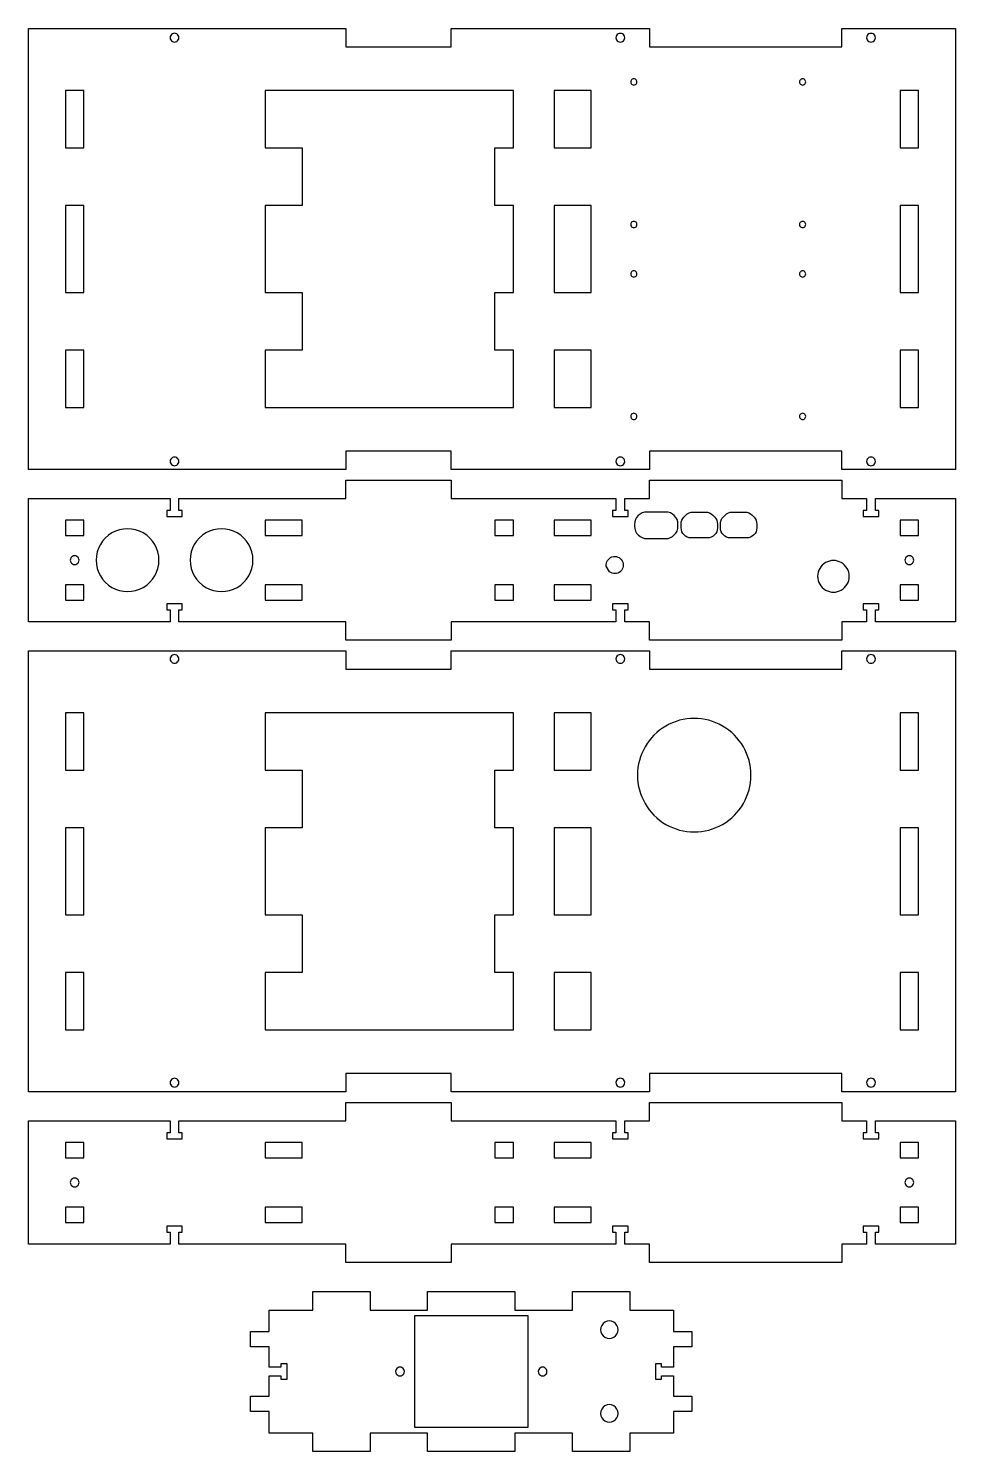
# Model space of a CAD drawing. Extents: x -27 to 292, y -392 to 644.
# Drawn here: x -27 to 291.6, y 155 to 644.2 of the extents above; entities that cross this region are included whole.
import ezdxf

# ---------------------------------------------------------------- set-up
doc = ezdxf.new("R2010")
doc.units = 0
doc.layers.add('Layer_1', color=7, linetype='CONTINUOUS')

msp = doc.modelspace()

# ---------------------------------------------------------------- linework, layer by layer
at = {"layer": 'Layer_1', "color": 7}
for points in [[(82.041697, 492.578505), (-27.007898, 492.578505), (-27.007898, 644.228021), (82.041697, 644.228021), (82.041697, 637.878056), (118.291561, 637.878056), (118.291561, 644.228021), (186.391304, 644.228021), (186.391304, 637.878056), (252.541044, 637.878056), (252.541044, 644.228021), (291.590909, 644.228021), (291.590909, 492.578505), (252.541044, 492.578505), (252.541044, 498.928489), (186.391304, 498.928489), (186.391304, 492.578505), (118.291561, 492.578505), (118.291561, 498.928489), (82.041697, 498.928489)], [(-7.957974, 622.878052), (-14.307959, 622.878052), (-14.307959, 603.140716), (-7.957974, 603.140716)], [(67.041741, 583.403115), (54.341799, 583.403115), (54.341799, 553.403424), (67.041741, 553.403424), (67.041741, 533.665824), (54.341799, 533.665824), (54.341799, 513.928487), (139.641477, 513.928487), (139.641477, 533.665824), (133.291493, 533.665824), (133.291493, 553.403424), (139.641477, 553.403424), (139.641477, 583.403115), (133.291493, 583.403115), (133.291493, 603.140716), (139.641477, 603.140716), (139.641477, 622.878052), (54.341799, 622.878052), (54.341799, 603.140716), (67.041741, 603.140716)], [(153.691427, 603.140716), (166.391395, 603.140716), (166.391395, 622.878052), (153.691427, 622.878052)], [(272.540981, 603.140716), (278.890939, 603.140716), (278.890939, 622.878052), (272.540981, 622.878052)], [(-7.957974, 583.403115), (-14.307959, 583.403115), (-14.307959, 553.403424), (-7.957974, 553.403424)], [(153.691427, 553.403424), (166.391395, 553.403424), (166.391395, 583.403115), (153.691427, 583.403115)], [(272.540981, 553.403424), (278.890939, 553.403424), (278.890939, 583.403115), (272.540981, 583.403115)], [(-14.307959, 533.665824), (-14.307959, 513.928487), (-7.957974, 513.928487), (-7.957974, 533.665824)], [(166.391395, 513.928487), (166.391395, 533.665824), (153.691427, 533.665824), (153.691427, 513.928487)], [(278.890939, 513.928487), (278.890939, 533.665824), (272.540981, 533.665824), (272.540981, 513.928487)], [(177.891321, 478.528637), (177.891321, 482.578603), (186.391304, 482.578603), (186.391304, 488.928587), (252.541044, 488.928587), (252.541044, 482.578603), (261.041, 482.578603), (261.041, 478.528637), (259.891019, 478.528637), (259.891019, 476.428644), (265.191006, 476.428644), (265.191006, 478.528637), (264.040998, 478.528637), (264.040998, 482.578603), (291.590909, 482.578603), (291.590909, 440.278714), (264.040998, 440.278714), (264.040998, 444.32868), (265.191006, 444.32868), (265.191006, 446.428676), (259.891019, 446.428676), (259.891019, 444.32868), (261.041, 444.32868), (261.041, 440.278714), (252.541044, 440.278714), (252.541044, 433.92873), (186.391304, 433.92873), (186.391304, 440.278714), (177.891321, 440.278714), (177.891321, 444.32868), (179.041328, 444.32868), (179.041328, 446.428676), (173.741342, 446.428676), (173.741342, 444.32868), (174.891323, 444.32868), (174.891323, 440.278714), (118.291561, 440.278714), (118.291561, 433.92873), (82.041697, 433.92873), (82.041697, 440.278714), (24.691898, 440.278714), (24.691898, 444.32868), (25.841906, 444.32868), (25.841906, 446.428676), (20.541919, 446.428676), (20.541919, 444.32868), (21.691927, 444.32868), (21.691927, 440.278714), (-27.007898, 440.278714), (-27.007898, 482.578603), (21.691927, 482.578603), (21.691927, 478.528637), (20.541919, 478.528637), (20.541919, 476.428644), (25.841906, 476.428644), (25.841906, 478.528637), (24.691898, 478.528637), (24.691898, 482.578603), (82.041697, 482.578603), (82.041697, 488.928587), (118.291561, 488.928587), (118.291561, 482.578603), (174.891323, 482.578603), (174.891323, 478.528637), (173.741342, 478.528637), (173.741342, 476.428644), (179.041328, 476.428644), (179.041328, 478.528637)], [(-7.957974, 469.928641), (-7.957974, 475.178757), (-14.307959, 475.178757), (-14.307959, 469.928641)], [(67.041741, 469.928641), (67.041741, 475.178757), (54.341799, 475.178757), (54.341799, 469.928641)], [(139.641477, 469.928641), (139.641477, 475.178757), (133.291493, 475.178757), (133.291493, 469.928641)], [(166.391395, 469.928641), (166.391395, 475.178757), (153.691427, 475.178757), (153.691427, 469.928641)], [(278.890939, 469.928641), (278.890939, 475.178757), (272.540981, 475.178757), (272.540981, 469.928641)], [(-14.307959, 452.928676), (-14.307959, 447.678828), (-7.957974, 447.678828), (-7.957974, 452.928676)], [(54.341799, 452.928676), (54.341799, 447.678828), (67.041741, 447.678828), (67.041741, 452.928676)], [(133.291493, 452.928676), (133.291493, 447.678828), (139.641477, 447.678828), (139.641477, 452.928676)], [(153.691427, 452.928676), (153.691427, 447.678828), (166.391395, 447.678828), (166.391395, 452.928676)], [(272.540981, 452.928676), (272.540981, 447.678828), (278.890939, 447.678828), (278.890939, 452.928676)], [(-27.007898, 278.629288), (-27.007898, 430.278812), (82.041697, 430.278812), (82.041697, 423.928828), (118.291561, 423.928828), (118.291561, 430.278812), (186.391304, 430.278812), (186.391304, 423.928828), (252.541044, 423.928828), (252.541044, 430.278812), (291.590909, 430.278812), (291.590909, 278.629288), (252.541044, 278.629288), (252.541044, 284.979272), (186.391304, 284.979272), (186.391304, 278.629288), (118.291561, 278.629288), (118.291561, 284.979272), (82.041697, 284.979272), (82.041697, 278.629288)], [(-7.957974, 389.191507), (-7.957974, 408.928843), (-14.307959, 408.928843), (-14.307959, 389.191507)], [(54.341799, 389.191507), (67.041741, 389.191507), (67.041741, 369.454168), (54.341799, 369.454168), (54.341799, 339.4542), (67.041741, 339.4542), (67.041741, 319.716861), (54.341799, 319.716861), (54.341799, 299.979257), (139.641477, 299.979257), (139.641477, 319.716861), (133.291493, 319.716861), (133.291493, 339.4542), (139.641477, 339.4542), (139.641477, 369.454168), (133.291493, 369.454168), (133.291493, 389.191507), (139.641477, 389.191507), (139.641477, 408.928843), (54.341799, 408.928843)], [(166.391395, 389.191507), (166.391395, 408.928843), (153.691427, 408.928843), (153.691427, 389.191507)], [(278.890939, 389.191507), (278.890939, 408.928843), (272.540981, 408.928843), (272.540981, 389.191507)], [(-14.307959, 369.454168), (-14.307959, 339.4542), (-7.957974, 339.4542), (-7.957974, 369.454168)], [(153.691427, 369.454168), (153.691427, 339.4542), (166.391395, 339.4542), (166.391395, 369.454168)], [(272.540981, 369.454168), (272.540981, 339.4542), (278.890939, 339.4542), (278.890939, 369.454168)], [(-14.307959, 319.716861), (-14.307959, 299.979257), (-7.957974, 299.979257), (-7.957974, 319.716861)], [(153.691427, 319.716861), (153.691427, 299.979257), (166.391395, 299.979257), (166.391395, 319.716861)], [(272.540981, 319.716861), (272.540981, 299.979257), (278.890939, 299.979257), (278.890939, 319.716861)], [(177.891321, 226.329498), (177.891321, 230.379465), (179.041328, 230.379465), (179.041328, 232.479457), (173.741342, 232.479457), (173.741342, 230.379465), (174.891323, 230.379465), (174.891323, 226.329498), (118.291561, 226.329498), (118.291561, 219.979514), (82.041697, 219.979514), (82.041697, 226.329498), (24.691898, 226.329498), (24.691898, 230.379465), (25.841906, 230.379465), (25.841906, 232.479457), (20.541919, 232.479457), (20.541919, 230.379465), (21.691927, 230.379465), (21.691927, 226.329498), (-27.007898, 226.329498), (-27.007898, 268.629386), (21.691927, 268.629386), (21.691927, 264.57942), (20.541919, 264.57942), (20.541919, 262.479427), (25.841906, 262.479427), (25.841906, 264.57942), (24.691898, 264.57942), (24.691898, 268.629386), (82.041697, 268.629386), (82.041697, 274.979371), (118.291561, 274.979371), (118.291561, 268.629386), (174.803825, 268.629386), (174.803825, 264.57942), (173.741342, 264.57942), (173.741342, 262.479427), (179.041328, 262.479427), (179.041328, 264.57942), (177.891321, 264.57942), (177.891321, 268.629386), (186.391304, 268.629386), (186.391304, 274.979371), (252.541044, 274.979371), (252.541044, 268.629386), (261.041, 268.629386), (261.041, 264.57942), (259.891019, 264.57942), (259.891019, 262.479427), (265.191006, 262.479427), (265.191006, 264.57942), (264.040998, 264.57942), (264.040998, 268.629386), (291.590909, 268.629386), (291.590909, 226.329498), (264.040998, 226.329498), (264.040998, 230.379465), (265.191006, 230.379465), (265.191006, 232.479457), (259.891019, 232.479457), (259.891019, 230.379465), (261.041, 230.379465), (261.041, 226.329498), (252.541044, 226.329498), (252.541044, 219.979514), (186.391304, 219.979514), (186.391304, 226.329498)], [(-7.957974, 255.979425), (-7.957974, 261.229539), (-14.307959, 261.229539), (-14.307959, 255.979425)], [(67.041741, 255.979425), (67.041741, 261.229539), (54.341799, 261.229539), (54.341799, 255.979425)], [(139.641477, 255.979425), (139.641477, 261.229539), (133.291493, 261.229539), (133.291493, 255.979425)], [(166.391395, 255.979425), (166.391395, 261.229539), (153.691427, 261.229539), (153.691427, 255.979425)], [(278.890939, 255.979425), (278.890939, 261.229539), (272.540981, 261.229539), (272.540981, 255.979425)], [(-14.307959, 238.979459), (-14.307959, 233.729611), (-7.957974, 233.729611), (-7.957974, 238.979459)], [(54.341799, 238.979459), (54.341799, 233.729611), (67.041741, 233.729611), (67.041741, 238.979459)], [(133.291493, 238.979459), (133.291493, 233.729611), (139.641477, 233.729611), (139.641477, 238.979459)], [(153.691427, 238.979459), (153.691427, 233.729611), (166.391395, 233.729611), (166.391395, 238.979459)], [(272.540981, 238.979459), (272.540981, 233.729611), (278.890939, 233.729611), (278.890939, 238.979459)], [(190.591263, 180.979764), (194.641256, 180.979764), (194.641256, 173.9797), (200.99124, 173.9797), (200.99124, 168.729852), (194.641256, 168.729852), (194.641256, 161.329738), (179.641323, 161.329738), (179.641323, 154.979754), (159.903908, 154.979754), (159.903908, 161.329738), (140.166489, 161.329738), (140.166489, 154.979754), (110.166571, 154.979754), (110.166571, 161.329738), (90.429156, 161.329738), (90.429156, 154.979754), (70.691738, 154.979754), (70.691738, 161.329738), (55.691805, 161.329738), (55.691805, 168.729852), (49.341821, 168.729852), (49.341821, 173.9797), (55.691805, 173.9797), (55.691805, 180.979764), (59.741772, 180.979764), (59.741772, 179.829887), (61.841791, 179.829887), (61.841791, 185.129743), (59.741772, 185.129743), (59.741772, 183.979604), (55.691805, 183.979604), (55.691805, 190.979666), (49.341821, 190.979666), (49.341821, 196.229781), (55.691805, 196.229781), (55.691805, 203.629627), (70.691738, 203.629627), (70.691738, 209.979612), (90.429156, 209.979612), (90.429156, 203.629627), (110.166571, 203.629627), (110.166571, 209.979612), (140.166489, 209.979612), (140.166489, 203.629627), (159.903908, 203.629627), (159.903908, 209.979612), (179.641323, 209.979612), (179.641323, 203.629627), (194.641256, 203.629627), (194.641256, 196.229781), (200.99124, 196.229781), (200.99124, 190.979666), (194.641256, 190.979666), (194.641256, 183.979604), (190.591263, 183.979604), (190.591263, 185.129743), (188.491296, 185.129743), (188.491296, 179.829887), (190.591263, 179.829887)], [(105.665279, 201.588372), (105.665279, 163.371258), (144.667782, 163.371258), (144.667782, 201.588372)]]:
    msp.add_lwpolyline(points, close=True, dxfattribs=at)
for points in [[(191.911264, 477.988623), (185.571308, 477.988623)], [(198.237568, 476.232588), (198.882066, 476.912302)], [(201.385733, 477.988623), (205.696737, 477.988623)], [(208.200431, 476.912302), (208.844899, 476.232588)], [(211.737503, 476.232588), (212.381998, 476.912302)], [(214.885665, 477.988623), (219.196696, 477.988623)], [(221.700363, 476.912302), (222.344834, 476.232588)], [(181.27131, 473.688625), (181.27131, 473.12877)], [(196.211262, 473.12877), (196.211262, 473.688625)], [(197.291263, 472.53875), (197.291263, 473.858752)], [(209.791233, 473.858752), (209.791233, 472.53875)], [(210.791196, 472.53875), (210.791196, 473.858752)], [(223.291165, 473.858752), (223.291165, 472.53875)], [(185.571308, 468.828772), (191.911264, 468.828772)], [(206.341232, 469.088593), (200.741235, 469.088593)], [(219.841167, 469.088593), (214.241197, 469.088593)], [(172.691953, 457.407002), (171.546867, 459.390314)]]:
    msp.add_lwpolyline(points, dxfattribs=at)
for points in [[(22.441596, 642.352922), (21.977332, 642.084634), (21.691531, 641.58907), (21.691927, 641.053052)], [(21.691927, 641.053052), (21.691927, 640.51698), (21.977332, 640.021178), (22.441596, 639.753156)], [(23.942229, 642.352922), (23.477966, 642.621209), (22.905859, 642.621209), (22.441596, 642.352922)], [(24.691898, 641.053052), (24.691898, 641.58907), (24.406492, 642.084634), (23.942229, 642.352922)], [(23.942229, 639.753156), (24.406492, 640.021178), (24.692295, 640.51698), (24.691898, 641.053052)], [(175.641336, 642.352128), (175.177231, 642.084105), (174.891323, 641.588806), (174.891323, 641.053052)], [(174.891323, 641.053052), (174.891323, 640.51698), (175.177231, 640.021972), (175.641336, 639.753949)], [(177.141334, 642.352128), (176.677229, 642.619886), (176.105415, 642.619886), (175.641336, 642.352128)], [(177.891321, 641.053052), (177.891321, 641.588806), (177.605412, 642.084105), (177.141334, 642.352128)], [(177.141334, 639.753949), (177.605412, 640.021972), (177.891321, 640.51698), (177.891321, 641.053052)], [(261.791013, 642.352128), (261.326908, 642.084105), (261.041, 641.588806), (261.041, 641.053052)], [(261.041, 641.053052), (261.041, 640.51698), (261.326908, 640.021972), (261.791013, 639.753949)], [(263.290985, 642.352128), (262.826909, 642.619886), (262.255092, 642.619886), (261.791013, 642.352128)], [(264.040998, 641.053052), (264.040998, 641.588806), (263.75509, 642.084105), (263.290985, 642.352128)], [(263.290985, 639.753949), (263.75509, 640.021972), (264.040998, 640.51698), (264.040998, 641.053052)], [(22.441596, 639.753156), (22.905859, 639.484868), (23.477966, 639.484868), (23.942229, 639.753156)], [(175.641336, 639.753949), (176.105415, 639.485927), (176.677229, 639.485927), (177.141334, 639.753949)], [(261.791013, 639.753949), (262.255092, 639.485927), (262.826909, 639.485927), (263.290985, 639.753949)], [(180.503811, 626.775095), (180.171203, 626.583008), (179.96631, 626.228202), (179.96631, 625.844027)], [(181.578809, 626.775095), (181.246202, 626.966917), (180.836418, 626.966917), (180.503811, 626.775095)], [(182.116309, 625.844027), (182.116309, 626.228202), (181.911416, 626.583008), (181.578809, 626.775095)], [(238.503585, 626.775095), (238.170977, 626.583008), (237.966084, 626.228202), (237.966084, 625.844027)], [(239.578583, 626.775095), (239.245978, 626.966917), (238.836192, 626.966917), (238.503585, 626.775095)], [(240.116083, 625.844027), (240.116083, 626.228202), (239.91119, 626.583008), (239.578583, 626.775095)], [(179.96631, 625.844027), (179.96631, 625.459853), (180.171203, 625.105047), (180.503811, 624.91296)], [(180.503811, 624.91296), (180.836418, 624.721137), (181.246202, 624.721137), (181.578809, 624.91296)], [(181.578809, 624.91296), (181.911416, 625.105047), (182.116309, 625.459853), (182.116309, 625.844027)], [(237.966084, 625.844027), (237.966084, 625.459853), (238.170977, 625.105047), (238.503585, 624.91296)], [(238.503585, 624.91296), (238.836192, 624.721137), (239.245978, 624.721137), (239.578583, 624.91296)], [(239.578583, 624.91296), (239.91119, 625.105047), (240.116083, 625.459853), (240.116083, 625.844027)], [(180.503811, 577.775196), (180.171203, 577.583083), (179.96631, 577.228303), (179.96631, 576.844129)], [(181.578809, 577.775196), (181.246202, 577.967257), (180.836418, 577.967257), (180.503811, 577.775196)], [(182.116309, 576.844129), (182.116309, 577.228303), (181.911416, 577.583083), (181.578809, 577.775196)], [(238.503585, 577.775196), (238.170977, 577.583083), (237.966084, 577.228303), (237.966084, 576.844129)], [(239.578583, 577.775196), (239.245978, 577.967257), (238.836192, 577.967257), (238.503585, 577.775196)], [(240.116083, 576.844129), (240.116083, 577.228303), (239.91119, 577.583083), (239.578583, 577.775196)], [(179.96631, 576.844129), (179.96631, 576.460219), (180.171203, 576.105413), (180.503811, 575.913326)], [(180.503811, 575.913326), (180.836418, 575.721238), (181.246202, 575.721238), (181.578809, 575.913326)], [(181.578809, 575.913326), (181.911416, 576.105413), (182.116309, 576.460219), (182.116309, 576.844129)], [(237.966084, 576.844129), (237.966084, 576.460219), (238.170977, 576.105413), (238.503585, 575.913326)], [(238.503585, 575.913326), (238.836192, 575.721238), (239.245978, 575.721238), (239.578583, 575.913326)], [(239.578583, 575.913326), (239.91119, 576.105413), (240.116083, 576.460219), (240.116083, 576.844129)], [(180.503811, 560.775209), (180.171203, 560.583122), (179.96631, 560.228316), (179.96631, 559.844406)], [(179.96631, 559.844406), (179.96631, 559.460232), (180.171203, 559.105426), (180.503811, 558.913339)], [(181.578809, 560.775209), (181.246202, 560.967297), (180.836418, 560.967297), (180.503811, 560.775209)], [(180.503811, 558.913339), (180.836418, 558.721252), (181.246202, 558.721252), (181.578809, 558.913339)], [(182.116309, 559.844406), (182.116309, 560.228316), (181.911416, 560.583122), (181.578809, 560.775209)], [(181.578809, 558.913339), (181.911416, 559.105426), (182.116309, 559.460232), (182.116309, 559.844406)], [(238.503585, 560.775209), (238.170977, 560.583122), (237.966084, 560.228316), (237.966084, 559.844406)], [(237.966084, 559.844406), (237.966084, 559.460232), (238.170977, 559.105426), (238.503585, 558.913339)], [(239.578583, 560.775209), (239.245978, 560.967297), (238.836192, 560.967297), (238.503585, 560.775209)], [(238.503585, 558.913339), (238.836192, 558.721252), (239.245978, 558.721252), (239.578583, 558.913339)], [(240.116083, 559.844406), (240.116083, 560.228316), (239.91119, 560.583122), (239.578583, 560.775209)], [(239.578583, 558.913339), (239.91119, 559.105426), (240.116083, 559.460232), (240.116083, 559.844406)], [(180.503811, 511.775575), (180.171203, 511.583488), (179.96631, 511.228682), (179.96631, 510.844508)], [(179.96631, 510.844508), (179.96631, 510.460333), (180.171203, 510.105528), (180.503811, 509.91344)], [(181.578809, 511.775575), (181.246202, 511.967398), (180.836418, 511.967398), (180.503811, 511.775575)], [(180.503811, 509.91344), (180.836418, 509.721618), (181.246202, 509.721618), (181.578809, 509.91344)], [(182.116309, 510.844508), (182.116309, 511.228682), (181.911416, 511.583488), (181.578809, 511.775575)], [(181.578809, 509.91344), (181.911416, 510.105528), (182.116309, 510.460333), (182.116309, 510.844508)], [(238.503585, 511.775575), (238.170977, 511.583488), (237.966084, 511.228682), (237.966084, 510.844508)], [(237.966084, 510.844508), (237.966084, 510.460333), (238.170977, 510.105528), (238.503585, 509.91344)], [(239.578583, 511.775575), (239.245978, 511.967398), (238.836192, 511.967398), (238.503585, 511.775575)], [(238.503585, 509.91344), (238.836192, 509.721618), (239.245978, 509.721618), (239.578583, 509.91344)], [(240.116083, 510.844508), (240.116083, 511.228682), (239.91119, 511.583488), (239.578583, 511.775575)], [(239.578583, 509.91344), (239.91119, 510.105528), (240.116083, 510.460333), (240.116083, 510.844508)], [(22.441596, 496.674511), (21.977332, 496.406489), (21.691531, 495.910925), (21.691927, 495.374615)], [(21.691927, 495.374615), (21.691927, 494.83857), (21.977332, 494.343006), (22.441596, 494.074721)], [(23.942229, 496.674511), (23.477966, 496.942796), (22.905859, 496.942796), (22.441596, 496.674511)], [(24.691898, 495.374615), (24.691898, 495.910925), (24.406492, 496.406489), (23.942229, 496.674511)], [(23.942229, 494.074721), (24.406492, 494.343006), (24.692295, 494.83857), (24.691898, 495.374615)], [(175.641336, 496.673715), (175.177231, 496.405695), (174.891323, 495.91066), (174.891323, 495.374615)], [(174.891323, 495.374615), (174.891323, 494.838835), (175.177231, 494.343538), (175.641336, 494.075515)], [(177.141334, 496.673715), (176.677229, 496.94174), (176.105415, 496.94174), (175.641336, 496.673715)], [(177.891321, 495.374615), (177.891321, 495.91066), (177.605412, 496.405695), (177.141334, 496.673715)], [(177.141334, 494.075515), (177.605412, 494.343538), (177.891321, 494.838835), (177.891321, 495.374615)], [(261.791013, 496.673715), (261.326908, 496.405695), (261.041, 495.91066), (261.041, 495.374615)], [(261.041, 495.374615), (261.041, 494.838835), (261.326908, 494.343538), (261.791013, 494.075515)], [(263.290985, 496.673715), (262.826909, 496.94174), (262.255092, 496.94174), (261.791013, 496.673715)], [(264.040998, 495.374615), (264.040998, 495.91066), (263.75509, 496.405695), (263.290985, 496.673715)], [(263.290985, 494.075515), (263.75509, 494.343538), (264.040998, 494.838835), (264.040998, 495.374615)], [(22.441596, 494.074721), (22.905859, 493.806434), (23.477966, 493.806434), (23.942229, 494.074721)], [(175.641336, 494.075515), (176.105415, 493.807757), (176.677229, 493.807757), (177.141334, 494.075515)], [(261.791013, 494.075515), (262.255092, 493.807757), (262.826909, 493.807757), (263.290985, 494.075515)], [(185.571308, 477.988623), (183.196493, 477.988623), (181.27131, 476.063519), (181.27131, 473.688625)], [(196.211262, 473.688625), (196.211262, 476.063519), (194.286079, 477.988623), (191.911264, 477.988623)], [(197.291263, 473.858752), (197.291263, 474.74193), (197.629953, 475.591506), (198.237568, 476.232588)], [(198.882066, 476.912302), (199.533546, 477.599421), (200.438817, 477.988623), (201.385733, 477.988623)], [(205.696737, 477.988623), (206.643651, 477.988623), (207.548948, 477.599421), (208.200431, 476.912302)], [(208.844899, 476.232588), (209.452514, 475.591506), (209.791207, 474.74193), (209.791233, 473.858752)], [(210.791196, 473.858752), (210.791196, 474.74193), (211.129888, 475.591506), (211.737503, 476.232588)], [(212.381998, 476.912302), (213.033481, 477.599421), (213.938778, 477.988623), (214.885665, 477.988623)], [(219.196696, 477.988623), (220.143612, 477.988623), (221.048883, 477.599421), (221.700363, 476.912302)], [(222.344834, 476.232588), (222.952473, 475.591506), (223.291165, 474.74193), (223.291165, 473.858752)], [(1.644499, 470.777424), (-1.695487, 468.849145), (-3.752988, 465.28548), (-3.752988, 461.428659)], [(12.439445, 470.777424), (9.099485, 472.705702), (4.984458, 472.705702), (1.644499, 470.777424)], [(17.836931, 461.428659), (17.836931, 465.28548), (15.779431, 468.849145), (12.439445, 470.777424)], [(33.94438, 470.777424), (30.604394, 468.849145), (28.546894, 465.28548), (28.546894, 461.428659)], [(44.739325, 470.777424), (41.399367, 472.705702), (37.284339, 472.705702), (33.94438, 470.777424)], [(50.136813, 461.428659), (50.136813, 465.28548), (48.079313, 468.849145), (44.739325, 470.777424)], [(181.27131, 473.12877), (181.27131, 470.753876), (183.196493, 468.828772), (185.571308, 468.828772)], [(191.911264, 468.828772), (194.286079, 468.828772), (196.211262, 470.753876), (196.211262, 473.12877)], [(200.741235, 469.088593), (198.83587, 469.088593), (197.291263, 470.633226), (197.291263, 472.53875)], [(208.780738, 470.099033), (208.133756, 469.452127), (207.256213, 469.088593), (206.341232, 469.088593)], [(209.791233, 472.53875), (209.791233, 471.62356), (209.427749, 470.746203), (208.780738, 470.099033)], [(211.801691, 470.099033), (211.15468, 470.746203), (210.791196, 471.62356), (210.791196, 472.53875)], [(214.241197, 469.088593), (213.326216, 469.088593), (212.448673, 469.452127), (211.801691, 470.099033)], [(222.280699, 470.099033), (221.633688, 469.452127), (220.756172, 469.088593), (219.841167, 469.088593)], [(223.291165, 472.53875), (223.291165, 471.62356), (222.927684, 470.746203), (222.280699, 470.099033)], [(-11.88327, 462.728555), (-12.347534, 462.460532), (-12.633336, 461.964968), (-12.63294, 461.428659)], [(-12.63294, 461.428659), (-12.63294, 460.892613), (-12.347534, 460.397052), (-11.88327, 460.128765)], [(-10.382635, 462.728555), (-10.846898, 462.996842), (-11.419006, 462.996842), (-11.88327, 462.728555)], [(-11.88327, 460.128765), (-11.419006, 459.860478), (-10.846898, 459.860478), (-10.382635, 460.128765)], [(-9.632968, 461.428659), (-9.632968, 461.964968), (-9.918374, 462.460532), (-10.382635, 462.728555)], [(-10.382635, 460.128765), (-9.918374, 460.397052), (-9.632571, 460.892613), (-9.632968, 461.428659)], [(-3.752988, 461.428659), (-3.752988, 457.572102), (-1.695487, 454.008439), (1.644499, 452.079896)], [(12.439445, 452.079896), (15.779431, 454.008439), (17.836931, 457.572102), (17.836931, 461.428659)], [(28.546894, 461.428659), (28.546894, 457.572102), (30.604394, 454.008439), (33.94438, 452.079896)], [(44.739325, 452.079896), (48.079313, 454.008439), (50.136813, 457.572102), (50.136813, 461.428659)], [(171.546867, 459.390314), (171.374041, 460.779374), (172.203641, 462.097789), (173.530575, 462.542818)], [(173.530575, 462.542818), (174.857509, 462.988111), (176.314382, 462.43672), (177.014175, 461.224665)], [(177.014175, 461.224665), (177.713997, 460.012613), (177.462987, 458.475124), (176.413942, 457.548554)], [(246.903423, 460.586229), (245.221339, 459.614151), (244.186267, 457.8179), (244.188672, 455.875069)], [(252.340675, 460.586229), (250.658618, 461.558304), (248.585507, 461.558304), (246.903423, 460.586229)], [(255.055453, 455.875069), (255.058098, 457.8179), (254.022761, 459.614151), (252.340675, 460.586229)], [(274.965961, 462.727761), (274.501856, 462.459738), (274.215948, 461.964704), (274.215948, 461.428659)], [(274.215948, 461.428659), (274.215948, 460.892881), (274.501856, 460.397581), (274.965961, 460.129559)], [(276.465959, 462.727761), (276.001854, 462.995784), (275.430066, 462.995784), (274.965961, 462.727761)], [(274.965961, 460.129559), (275.430066, 459.861801), (276.001854, 459.861801), (276.465959, 460.129559)], [(277.215946, 461.428659), (277.215946, 461.964704), (276.930064, 462.459738), (276.465959, 462.727761)], [(276.465959, 460.129559), (276.930064, 460.397581), (277.215946, 460.892881), (277.215946, 461.428659)], [(176.413942, 457.548554), (175.364926, 456.622252), (173.808361, 456.562985), (172.691953, 457.407002)], [(244.188672, 455.875069), (244.186026, 453.932504), (245.221339, 452.136252), (246.903423, 451.164174)], [(252.340675, 451.164174), (254.022761, 452.136252), (255.057834, 453.932504), (255.055453, 455.875069)], [(1.644499, 452.079896), (4.984458, 450.151618), (9.099485, 450.151618), (12.439445, 452.079896)], [(33.94438, 452.079896), (37.284339, 450.151618), (41.399367, 450.151618), (44.739325, 452.079896)], [(246.903423, 451.164174), (248.585507, 450.192099), (250.658618, 450.192099), (252.340675, 451.164174)], [(22.441596, 428.782598), (21.977332, 428.514576), (21.691531, 428.018747), (21.691927, 427.482705)], [(21.691927, 427.482705), (21.691927, 426.946659), (21.977332, 426.450831), (22.441596, 426.182808)], [(23.942229, 428.782598), (23.477966, 429.050885), (22.905859, 429.050885), (22.441596, 428.782598)], [(22.441596, 426.182808), (22.905859, 425.914521), (23.477966, 425.914521), (23.942229, 426.182808)], [(24.691898, 427.482705), (24.691898, 428.018747), (24.406492, 428.514576), (23.942229, 428.782598)], [(23.942229, 426.182808), (24.406492, 426.450831), (24.692295, 426.946659), (24.691898, 427.482705)], [(175.641336, 428.781804), (175.177231, 428.513782), (174.891323, 428.018483), (174.891323, 427.482705)], [(174.891323, 427.482705), (174.891323, 426.946924), (175.177231, 426.451625), (175.641336, 426.183602)], [(177.141334, 428.781804), (176.677229, 429.049827), (176.105415, 429.049827), (175.641336, 428.781804)], [(175.641336, 426.183602), (176.105415, 425.915844), (176.677229, 425.915844), (177.141334, 426.183602)], [(177.891321, 427.482705), (177.891321, 428.018483), (177.605412, 428.513782), (177.141334, 428.781804)], [(177.141334, 426.183602), (177.605412, 426.451625), (177.891321, 426.946924), (177.891321, 427.482705)], [(261.791013, 428.781804), (261.326908, 428.513782), (261.041, 428.018483), (261.041, 427.482705)], [(261.041, 427.482705), (261.041, 426.946924), (261.326908, 426.451625), (261.791013, 426.183602)], [(263.290985, 428.781804), (262.826909, 429.049827), (262.255092, 429.049827), (261.791013, 428.781804)], [(261.791013, 426.183602), (262.255092, 425.915844), (262.826909, 425.915844), (263.290985, 426.183602)], [(264.040998, 427.482705), (264.040998, 428.018483), (263.75509, 428.513782), (263.290985, 428.781804)], [(263.290985, 426.183602), (263.75509, 426.451625), (264.040998, 426.946924), (264.040998, 427.482705)], [(211.546845, 404.41665), (205.510682, 407.90438), (198.07181, 407.90438), (192.035645, 404.41665)], [(192.035645, 404.41665), (185.999483, 400.928922), (182.284346, 394.484217), (182.291331, 387.512995)], [(221.291159, 387.512995), (221.298038, 394.484217), (217.583007, 400.928922), (211.546845, 404.41665)], [(182.291331, 387.512995), (182.284452, 380.54177), (185.999483, 374.097065), (192.035645, 370.609337)], [(211.546845, 370.609337), (217.583007, 374.097065), (221.298144, 380.54177), (221.291159, 387.512995)], [(192.035645, 370.609337), (198.07181, 367.121607), (205.510682, 367.121607), (211.546845, 370.609337)], [(22.441596, 283.104439), (21.977332, 282.836152), (21.691531, 282.340588), (21.691927, 281.804281)], [(21.691927, 281.804281), (21.691927, 281.268236), (21.977332, 280.772672), (22.441596, 280.504385)], [(23.942229, 283.104439), (23.477966, 283.372462), (22.905859, 283.372462), (22.441596, 283.104439)], [(22.441596, 280.504385), (22.905859, 280.236365), (23.477966, 280.236365), (23.942229, 280.504385)], [(24.691898, 281.804281), (24.691898, 282.340588), (24.406492, 282.836152), (23.942229, 283.104439)], [(23.942229, 280.504385), (24.406492, 280.772672), (24.692295, 281.268236), (24.691898, 281.804281)], [(175.641336, 283.103381), (175.177231, 282.835358), (174.891323, 282.340326), (174.891323, 281.804281)], [(174.891323, 281.804281), (174.891323, 281.268501), (175.177231, 280.773201), (175.641336, 280.505446)], [(177.141334, 283.103381), (176.677229, 283.371404), (176.105415, 283.371404), (175.641336, 283.103381)], [(175.641336, 280.505446), (176.105415, 280.237423), (176.677229, 280.237423), (177.141334, 280.505446)], [(177.891321, 281.804281), (177.891321, 282.340326), (177.605412, 282.835358), (177.141334, 283.103381)], [(177.141334, 280.505446), (177.605412, 280.773201), (177.891321, 281.268501), (177.891321, 281.804281)], [(261.791013, 283.103381), (261.326908, 282.835358), (261.041, 282.340326), (261.041, 281.804281)], [(261.041, 281.804281), (261.041, 281.268501), (261.326908, 280.773201), (261.791013, 280.505446)], [(263.290985, 283.103381), (262.826909, 283.371404), (262.255092, 283.371404), (261.791013, 283.103381)], [(261.791013, 280.505446), (262.255092, 280.237423), (262.826909, 280.237423), (263.290985, 280.505446)], [(264.040998, 281.804281), (264.040998, 282.340326), (263.75509, 282.835358), (263.290985, 283.103381)], [(263.290985, 280.505446), (263.75509, 280.773201), (264.040998, 281.268501), (264.040998, 281.804281)], [(-11.88327, 248.779337), (-12.347534, 248.511315), (-12.633336, 248.015752), (-12.63294, 247.479442)], [(-12.63294, 247.479442), (-12.63294, 246.943398), (-12.347534, 246.447835), (-11.88327, 246.179548)], [(-10.382635, 248.779337), (-10.846898, 249.047623), (-11.419006, 249.047623), (-11.88327, 248.779337)], [(-11.88327, 246.179548), (-11.419006, 245.91126), (-10.846898, 245.91126), (-10.382635, 246.179548)], [(-9.632968, 247.479442), (-9.632968, 248.015752), (-9.918374, 248.511315), (-10.382635, 248.779337)], [(-10.382635, 246.179548), (-9.918374, 246.447835), (-9.632571, 246.943398), (-9.632968, 247.479442)], [(274.965961, 248.778543), (274.501856, 248.510521), (274.215948, 248.015487), (274.215948, 247.479442)], [(274.215948, 247.479442), (274.215948, 246.943662), (274.501856, 246.448364), (274.965961, 246.180341)], [(276.465959, 248.778543), (276.001854, 249.046565), (275.430066, 249.046565), (274.965961, 248.778543)], [(274.965961, 246.180341), (275.430066, 245.912583), (276.001854, 245.912583), (276.465959, 246.180341)], [(277.215946, 247.479442), (277.215946, 248.015487), (276.930064, 248.510521), (276.465959, 248.778543)], [(276.465959, 246.180341), (276.930064, 246.448364), (277.215946, 246.943662), (277.215946, 247.479442)], [(171.107315, 199.462715), (170.179131, 198.926935), (169.607317, 197.936603), (169.607317, 196.864777)], [(169.607317, 196.864777), (169.607317, 195.792954), (170.179131, 194.80262), (171.107315, 194.266578)], [(174.107313, 199.462715), (173.179129, 199.99876), (172.035525, 199.99876), (171.107315, 199.462715)], [(175.607311, 196.864777), (175.607311, 197.936603), (175.03552, 198.926935), (174.107313, 199.462715)], [(174.107313, 194.266578), (175.03552, 194.80262), (175.607311, 195.792954), (175.607311, 196.864777)], [(171.107315, 194.266578), (172.035525, 193.730797), (173.179129, 193.730797), (174.107313, 194.266578)], [(99.916613, 183.778783), (99.452508, 183.510763), (99.166626, 183.015728), (99.166626, 182.479683)], [(99.166626, 182.479683), (99.166626, 181.943902), (99.452508, 181.448605), (99.916613, 181.180847)], [(101.41661, 183.778783), (100.952505, 184.046805), (100.380718, 184.046805), (99.916613, 183.778783)], [(99.916613, 181.180847), (100.380718, 180.912825), (100.952505, 180.912825), (101.41661, 181.180847)], [(102.166624, 182.479683), (102.166624, 183.015728), (101.880715, 183.510763), (101.41661, 183.778783)], [(101.41661, 181.180847), (101.880715, 181.448605), (102.166624, 181.943902), (102.166624, 182.479683)], [(148.91645, 183.778783), (148.452345, 183.510763), (148.166437, 183.015728), (148.166437, 182.479683)], [(148.166437, 182.479683), (148.166437, 181.943902), (148.452345, 181.448605), (148.91645, 181.180847)], [(150.416448, 183.778783), (149.952343, 184.046805), (149.380553, 184.046805), (148.91645, 183.778783)], [(148.91645, 181.180847), (149.380553, 180.912825), (149.952343, 180.912825), (150.416448, 181.180847)], [(151.166435, 182.479683), (151.166435, 183.015728), (150.880553, 183.510763), (150.416448, 183.778783)], [(150.416448, 181.180847), (150.880553, 181.448605), (151.166435, 181.943902), (151.166435, 182.479683)], [(171.107315, 170.69279), (170.179131, 170.15701), (169.607317, 169.166678), (169.607317, 168.094853)], [(169.607317, 168.094853), (169.607317, 167.02303), (170.179131, 166.032695), (171.107315, 165.49665)], [(174.107313, 170.69279), (173.179129, 171.228833), (172.035525, 171.228833), (171.107315, 170.69279)], [(175.607311, 168.094853), (175.607311, 169.166678), (175.03552, 170.15701), (174.107313, 170.69279)], [(174.107313, 165.49665), (175.03552, 166.032695), (175.607311, 167.02303), (175.607311, 168.094853)], [(171.107315, 165.49665), (172.035525, 164.960872), (173.179129, 164.960872), (174.107313, 165.49665)]]:
    msp.add_open_spline(points, degree=3, dxfattribs=at)

doc.saveas('drawing.dxf')
